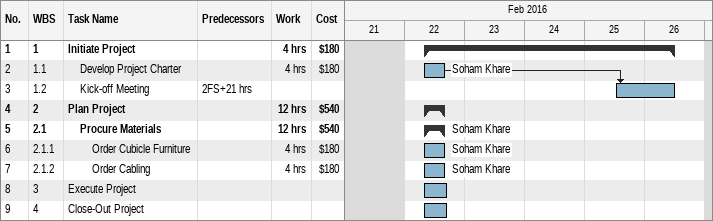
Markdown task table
| ID | WBS | Task | Start | Finish | Predecessors | Resources | Work (h) | Cost ($) |
|---|---|---|---|---|---|---|---|---|
| 1 | 1 | **Initiate Project** | 2016-02-22 | 2016-02-26 |  |  | 4 | 180 |
| 2 | 1.1 | Develop Project Charter | 2016-02-22 | 2016-02-22 |  | Soham Khare | 4 | 180 |
| 3 | 1.2 | Kick-off Meeting | 2016-02-25 | 2016-02-26 | 2FS+21h |  |  |  |
| 4 | 2 | **Plan Project** | 2016-02-22 | 2016-02-22 |  |  | 12 | 540 |
| 5 | 2.1 | **Procure Materials** | 2016-02-22 | 2016-02-22 |  | Soham Khare | 12 | 540 |
| 6 | 2.1.1 | Order Cubicle Furniture | 2016-02-22 | 2016-02-22 |  | Soham Khare | 4 | 180 |
| 7 | 2.1.2 | Order Cabling | 2016-02-22 | 2016-02-22 |  | Soham Khare | 4 | 180 |
| 8 | 3 | Execute Project | 2016-02-22 | 2016-02-22 |  |  |  |  |
| 9 | 4 | Close-Out Project | 2016-02-22 | 2016-02-22 |  |  |  |  |
